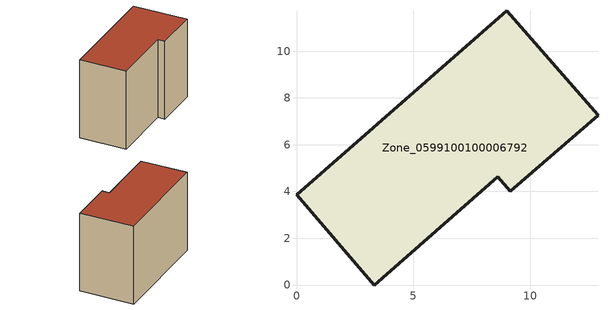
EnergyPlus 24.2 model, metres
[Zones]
Zone_0599100100006792
 floor ground (C_G): 8.98,11.72 12.89,7.25 9.14,4.02 8.61,4.62 3.33,0 0,3.86 z2.48
 wall outside (C_F): 12.89,7.25 8.98,11.72 0,3.86 3.33,0 8.61,4.62 9.14,4.02 12.89,7.25 z2.48:11.23
 roof outside (C_R): 8.98,11.72 0,3.86 3.33,0 8.61,4.62 9.14,4.02 12.89,7.25 z11.23
[BUILDING]
Pand.0599100100006792: North Axis=0; Terrain=City; Loads Convergence Tolerance Value=0.04; Temperature Convergence Tolerance Value=0.4; Solar Distribution=FullExterior; Maximum Number of Warmup Days=25; Minimum Number of Warmup Days=1
[Site:Location]
Rotterdam.The.Hague.AP_ZH_NLD Design_Conditions: Latitude=51.96; Longitude=4.45; Time Zone=1; Elevation=-4.5
[SITE:GROUNDTEMPERATURE:BUILDINGSURFACE]
18, 18, 18, 18, 18, 18, 18, 18, 18, 18, 18, 18
[MATERIAL] Thermal Absorptance=0.9; Solar Absorptance=0.7; Visible Absorptance=0.7
Name | Roughness | Thickness | Conductivity | Density | Specific Heat
G.TI.2015-2018 | MediumSmooth | 0.15 | 0.0428571 | 540 | 1210
F.TI.2015-2018 | Rough | 0.3 | 0.0666667 | 1920 | 840
R.TI.2015-2018 | MediumRough | 0.2 | 0.0333333 | 1500 | 1000
[CONSTRUCTION]
C_G: G.TI.2015-2018
C_F: F.TI.2015-2018
C_R: R.TI.2015-2018
[ZONE]
Zone_0599100100006792: Type=1; Multiplier=1; Ceiling Height=Autocalculate; Volume=Autocalculate; Floor Area=autocalculate; Part of Total Floor Area=Yes
[ZONEINFILTRATION:DESIGNFLOWRATE]
Infil_Zone_0599100100006792: Zone or ZoneList or Space or SpaceList=Zone_0599100100006792; Schedule=AlwaysOn; Design Flow Rate Calculation Method=Flow/Area; Flow Rate per Floor Area=0.0015; Constant Term Coefficient=1; Temperature Term Coefficient=0; Velocity Term Coefficient=0; Velocity Squared Term Coefficient=0
[HVACTEMPLATE:ZONE:IDEALLOADSAIRSYSTEM]
Zone_0599100100006792: Maximum Heating Supply Air Temperature=50; Minimum Cooling Supply Air Temperature=13; Maximum Heating Supply Air Humidity Ratio=0.0156; Minimum Cooling Supply Air Humidity Ratio=0.0077; Heating Limit=NoLimit; Cooling Limit=NoLimit; Dehumidification Control Type=ConstantSensibleHeatRatio; Cooling Sensible Heat Ratio=0.7; Dehumidification Setpoint=60; Humidification Control Type=None; Humidification Setpoint=30; Outdoor Air Method=None; Outdoor Air Flow Rate per Person=0.00944; Outdoor Air Flow Rate per Zone Floor Area=0; Outdoor Air Flow Rate per Zone=0; Demand Controlled Ventilation Type=None; Outdoor Air Economizer Type=NoEconomizer; Heat Recovery Type=None; Sensible Heat Recovery Effectiveness=0.7; Latent Heat Recovery Effectiveness=0.65
[ZONECONTROL:THERMOSTAT]
ThermostatControl_Zone_0599100100006792: Zone or ZoneList=Zone_0599100100006792; Control Type Schedule=DualSetpointControlType; Control 1=Thermostat_Zone_0599100100006792; Temperature Difference Between Cutout And Setpoint=0
[THERMOSTATSETPOINT:DUALSETPOINT]
Thermostat_Zone_0599100100006792: Heating Setpoint Temperature Schedule=HeatingSetpoint_Zone_0599100100006792; Cooling Setpoint Temperature Schedule=CoolingSetpoint_Zone_0599100100006792
[SCHEDULE:COMPACT]
HeatingSetpoint_Zone_0599100100006792: Through: 12/31, For: AllDays, Until: 24:00, 21
CoolingSetpoint_Zone_0599100100006792: Through: 12/31, For: AllDays, Until: 24:00, 24
DualSetpointControlType: Through: 12/31, For: AllDays, Until: 24:00, 4
AlwaysOn: Through: 12/31, For: AllDays, Until: 24:00, 1
